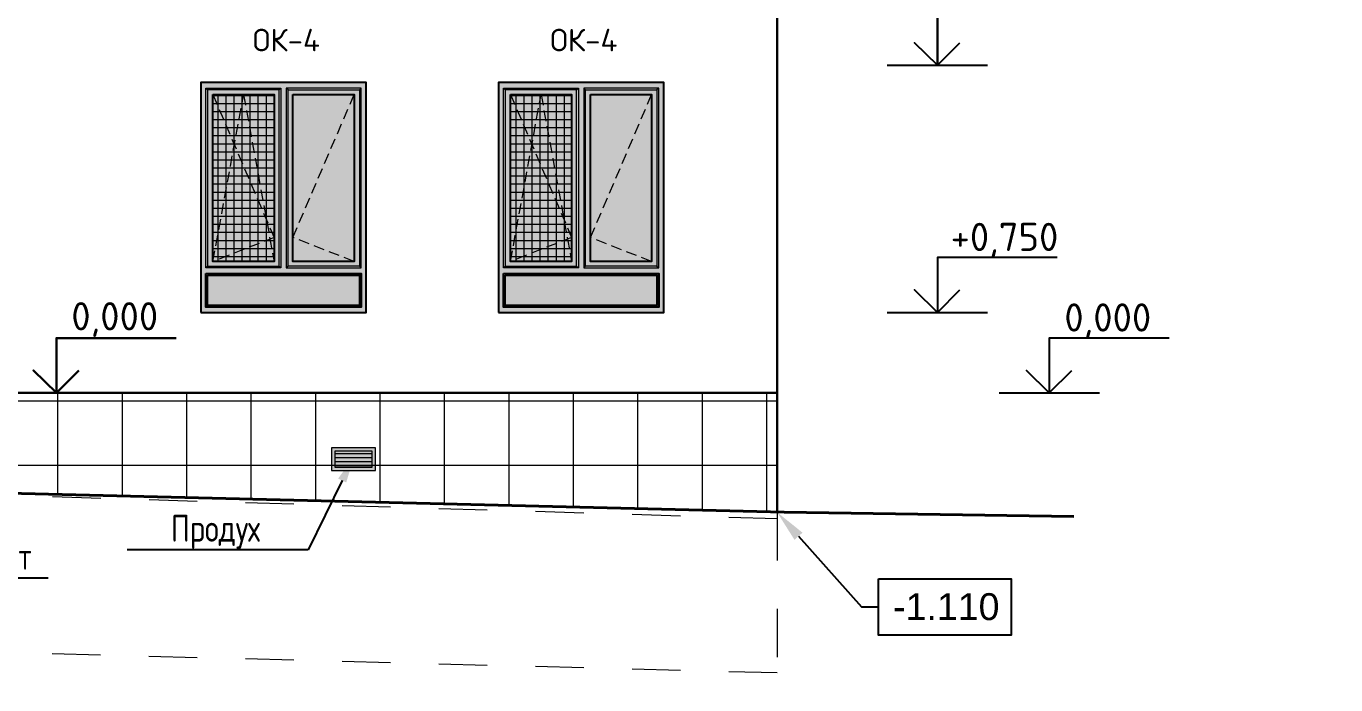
# Model space of a CAD drawing. Header units: millimetres. Extents: x -136099598 to 9192475, y 0 to 555997.
# Drawn here: x -288248 to -276055, y 285837 to 291967 of the extents above; entities that cross this region are included whole.
import ezdxf
from ezdxf import colors
from ezdxf.entities.mleader import LeaderData, LeaderLine
from ezdxf.math import Vec2, Vec3

# ---------------------------------------------------------------- set-up
doc = ezdxf.new("R2010")
doc.units = ezdxf.units.MM
doc.header["$MEASUREMENT"] = 0
doc.linetypes.add('ADSK_Скрыто', pattern=[6, 3, -3])
doc.linetypes.add('ADSK_Штриховая_ш2 п1', pattern=[3, 2, -1])
doc.layers.get('0').update_dxf_attribs({"color": 250, "lineweight": 9})
doc.layers.add('!_Окно_00_Штрих_Стекло', color=7, linetype='Continuous', lineweight=0, true_color=0x737373)
doc.layers.add('RAL 7016', color=7, linetype='Continuous', lineweight=0, true_color=0x383e42)
for name, color, linetype, lineweight in [('!_Цоколь', 7, 'Continuous', 0), ('_Скрыто_', 7, 'ADSK_Скрыто', 9), ('АР-Выноски', 5, 'Continuous', 5), ('АР_Выноски для экспертизы', 200, 'Continuous', 9), ('АР_Отметки', 250, 'Continuous', 15), ('АР_тонкая линия', 250, 'Continuous', 0), ('Подвал', 250, 'ADSK_Штриховая_ш2 п1', 30), ('РАЗМЕРЫ ВНУТРЕННИЕ', 137, 'Continuous', 5), ('СТЕНЫ кирпич ЛИДЕР', 250, 'Continuous', 15), ('Фасад_тонкие', 7, 'Continuous', 5)]:
    doc.layers.add(name, color=color, linetype=linetype, lineweight=lineweight)
for name, color, linetype in [('PDF _0', 7, 'Continuous'), ('PDF _PDF _0', 7, 'Continuous'), ('PDF _Текст', 7, 'Continuous')]:
    doc.layers.add(name, color=color, linetype=linetype)
doc.styles.add('ICOCPEUR', font='isocpeur.ttf')
doc.styles.add('ISOCPEUR', font='isocpeur.ttf', dxfattribs={"width": 0.7})
doc.styles.add('PDF ISOCPEUR', font='isocpeur.ttf')
doc.styles.add('ST1600', font='arial.ttf', dxfattribs={"height": 1600})

# ---------------------------------------------------------------- blocks, each defined once
blk = doc.blocks.new('A$Cbb492947')
at = {"layer": '!_Окно_00_Штрих_Стекло'}
h = blk.add_hatch(color=256, dxfattribs=at)
h.dxf.hatch_style = 1
h.set_gradient(color1=(70, 92, 124), color2=(219, 225, 235), name='CURVED')
h.paths.add_polyline_path([(113, 2027), (682, 2027), (682, 473), (113, 473)])
h.paths.add_polyline_path([(1427, 2027), (858, 2027), (858, 473), (1427, 473)])
h.paths.add_polyline_path([(63, 347), (1477, 347), (1477, 63), (63, 63)])
at = {"layer": 'PDF _PDF _0', "lineweight": 0, "true_color": 0x636466}
h = blk.add_hatch(dxfattribs=at)
h.set_pattern_fill('ANSI37', color=251, scale=600, angle=135)
h.set_pattern_definition([(180, (263, 473.496), (-7e-15, -75), []), (270, (263, 473.496), (75, -1e-14), [])])
h.paths.add_polyline_path([(682, 473), (682, 2027), (113, 2026), (113, 474)])
at = {"layer": 'RAL 7016'}
h = blk.add_hatch(color=256, dxfattribs=at)
h.dxf.hatch_style = 1
h.paths.add_polyline_path([(0, 0), (1540, 0), (1540, 2140), (0, 2140)])
h.paths.add_polyline_path([(63, 347), (1477, 347), (1477, 63), (63, 63)], flags=16)
h.paths.add_polyline_path([(858, 2027), (1427, 2027), (1427, 473), (858, 473)], flags=16)
h.paths.add_polyline_path([(113, 2027), (682, 2027), (682, 473), (113, 473)], flags=16)
at = {"layer": 'PDF _0', "linetype": 'ADSK_Штриховая_ш2 п1', "lineweight": 0, "ltscale": 50}
for p, q in [((113, 2027), (682, 697)), ((113, 473), (398, 2027)), ((398, 2027), (682, 473)), ((858, 697), (1427, 2027)), ((682, 697), (113, 473)), ((1427, 473), (858, 697))]:
    blk.add_line(p, q, dxfattribs=at)
at = {"layer": 'PDF _Текст'}
for points in [[(0, 0), (1540, 0), (1540, 2140), (0, 2140)], [(113, 2027), (682, 2027), (682, 473), (113, 473)], [(858, 2027), (1427, 2027), (1427, 473), (858, 473)], [(47, 363), (1493, 363), (1493, 47), (47, 47)], [(63, 347), (1477, 347), (1477, 63), (63, 63)]]:
    blk.add_lwpolyline(points, close=True, dxfattribs=at)
at = {"layer": 'РАЗМЕРЫ ВНУТРЕННИЕ'}
for p, q in [((47, 2086), (63, 2070)), ((729, 2070), (745, 2086)), ((812, 2070), (796, 2086)), ((1493, 2086), (1477, 2070)), ((63, 430), (47, 414)), ((729, 430), (745, 414)), ((812, 430), (796, 414)), ((1477, 430), (1493, 414))]:
    blk.add_line(p, q, dxfattribs=at)
at = {"layer": 'РАЗМЕРЫ ВНУТРЕННИЕ', "color": 7}
for points in [[(745, 414), (47, 414), (47, 2086), (745, 2086)], [(796, 414), (1493, 414), (1493, 2086), (796, 2086)]]:
    blk.add_lwpolyline(points, close=True, dxfattribs=at)
at = {"layer": 'РАЗМЕРЫ ВНУТРЕННИЕ'}
for points in [[(63, 430), (729, 430), (729, 2070), (63, 2070)], [(1477, 430), (812, 430), (812, 2070), (1477, 2070)]]:
    blk.add_lwpolyline(points, close=True, dxfattribs=at)
at = {"layer": 'PDF _Текст', "lineweight": 0, "insert": (483, 2429), "char_height": 210, "attachment_point": 7, "style": 'PDF ISOCPEUR'}
blk.add_mtext('ОК-4', dxfattribs=at)
blk = doc.blocks.new('A$Ce9bab95b')
at = {"ltscale": 100}
h = blk.add_hatch(dxfattribs=at)
h.set_pattern_fill('ANSI31', color=256, scale=300, angle=135)
h.set_pattern_definition([(180, (351843.954, -283696.99), (-4e-15, -37.5), [])])
h.paths.add_polyline_path([(380, 30), (380, 180), (30, 180), (30, 30)])
at = {"layer": 'RAL 7016', "lineweight": 30, "ltscale": 100, "transparency": 33554687}
h = blk.add_hatch(color=256, dxfattribs=at)
h.dxf.hatch_style = 1
h.paths.add_polyline_path([(380, 30), (380, 180), (30, 180), (30, 30)], flags=16)
h.paths.add_polyline_path([(410, 0), (410, 210), (0, 210), (0, 0)])
h.paths.add_polyline_path([(380, 30), (30, 30), (30, 180), (380, 180)], flags=16)
for points in [[(0, 210), (0, 0), (410, 0), (410, 210)], [(30, 180), (30, 30), (380, 30), (380, 180)]]:
    blk.add_lwpolyline(points, close=True)
blk = doc.blocks.new('_DotSmall')
at = {"color": 0, "linetype": 'ByBlock', "const_width": 0.5}
blk.add_lwpolyline([(-0.0625, 0, 1), (0.0625, 0, 1)], format="xyb", close=True, dxfattribs=at)
blk = doc.blocks.new('A$C75c4dc5c')
at = {"ltscale": 150}
blk.add_blockref('A$Ce9bab95b', (0, -260), dxfattribs=at)
at = {"layer": 'АР-Выноски'}
ml = blk.add_multileader_mtext('Standard', dxfattribs=at)
ml.set_content('\\A1;{\\W0.8;Продух}', color=256, style='ICOCPEUR')
ml.set_leader_properties()
ml.build(insert=Vec2(0, 0))
ml.multileader.update_dxf_attribs({"text_left_attachment_type": 6, "text_right_attachment_type": 6, "dogleg_length": 100, "arrow_head_size": 250})
ctx = ml.context
ctx.base_point, ctx.char_height, ctx.arrow_head_size, ctx.landing_gap_size, ctx.plane_origin = Vec3(-1520, -999), 250, 250, 25, Vec3(-6502, -507)
ctx.left_attachment, ctx.right_attachment = 6, 6
notes = []
notes.append((ctx, [(0, (1, 1, 0), (-218, -999), (-1, 0), 432, [(0, [(210, -130)], 0, [])])]))
ctx.mtext.insert, ctx.mtext.width, ctx.mtext.flow_direction = Vec3(-1495, -674), 4074.82, 5
for ctx, leaders in notes:
    for number, flags, end, landing, length, lines in leaders:
        leader = LeaderData()
        leader.index, (leader.has_last_leader_line, leader.has_dogleg_vector, leader.attachment_direction) = number, flags
        leader.last_leader_point, leader.dogleg_vector, leader.dogleg_length = Vec3(end), Vec3(landing), length
        for number, points, colour, breaks in lines:
            line = LeaderLine()
            line.index, line.vertices, line.color, line.breaks = number, Vec3.list(points), colors.encode_raw_color(colour), breaks
            leader.lines.append(line)
        ctx.leaders.append(leader)

msp = doc.modelspace()

# ---------------------------------------------------------------- hatches: boundary and pattern name
at = {"layer": '!_Цоколь', "lineweight": 0, "ltscale": 5, "true_color": 0x636466}
h = msp.add_hatch(dxfattribs=at)
h.set_pattern_fill('ANSI37', color=251, scale=4800, angle=45)
h.set_pattern_definition([(90, (541247.05, -120), (-600, 1e-13), []), (180, (541247.05, -120), (-2e-13, -600), [])])
h.paths.add_polyline_path([(-294677, 287771.4), (-281257, 287443.6), (-281257, 288561.2), (-294676.5, 288553.5)])

# ---------------------------------------------------------------- linework, layer by layer
for points in [[(-285405.3, 288042.6), (-285405.3, 287832.6), (-284995.3, 287832.6), (-284995.3, 288042.6)], [(-285405.3, 288042.6), (-285405.3, 287832.6), (-284995.3, 287832.6), (-284995.3, 288042.6)], [(-285405.3, 288042.6), (-285405.3, 287832.6), (-284995.3, 287832.6), (-284995.3, 288042.6)], [(-285405.3, 288042.6), (-285405.3, 287832.6), (-284995.3, 287832.6), (-284995.3, 288042.6)], [(-285405.3, 288042.6), (-285405.3, 287832.6), (-284995.3, 287832.6), (-284995.3, 288042.6)], [(-285405.3, 288042.6), (-285405.3, 287832.6), (-284995.3, 287832.6), (-284995.3, 288042.6)], [(-285405.3, 288042.6), (-285405.3, 287832.6), (-284995.3, 287832.6), (-284995.3, 288042.6)], [(-285405.3, 288042.6), (-285405.3, 287832.6), (-284995.3, 287832.6), (-284995.3, 288042.6)], [(-285405.3, 288042.6), (-285405.3, 287832.6), (-284995.3, 287832.6), (-284995.3, 288042.6)], [(-285405.3, 288042.6), (-285405.3, 287832.6), (-284995.3, 287832.6), (-284995.3, 288042.6)], [(-285375.3, 288012.6), (-285375.3, 287862.6), (-285025.3, 287862.6), (-285025.3, 288012.6)], [(-285375.3, 288012.6), (-285375.3, 287862.6), (-285025.3, 287862.6), (-285025.3, 288012.6)], [(-285375.3, 288012.6), (-285375.3, 287862.6), (-285025.3, 287862.6), (-285025.3, 288012.6)], [(-285375.3, 288012.6), (-285375.3, 287862.6), (-285025.3, 287862.6), (-285025.3, 288012.6)], [(-285375.3, 288012.6), (-285375.3, 287862.6), (-285025.3, 287862.6), (-285025.3, 288012.6)], [(-285375.3, 288012.6), (-285375.3, 287862.6), (-285025.3, 287862.6), (-285025.3, 288012.6)], [(-285375.3, 288012.6), (-285375.3, 287862.6), (-285025.3, 287862.6), (-285025.3, 288012.6)], [(-285375.3, 288012.6), (-285375.3, 287862.6), (-285025.3, 287862.6), (-285025.3, 288012.6)], [(-285375.3, 288012.6), (-285375.3, 287862.6), (-285025.3, 287862.6), (-285025.3, 288012.6)], [(-285375.3, 288012.6), (-285375.3, 287862.6), (-285025.3, 287862.6), (-285025.3, 288012.6)]]:
    msp.add_lwpolyline(points, close=True)
at = {"layer": '_Скрыто_', "color": 6, "ltscale": 150}
for points in [[(-356622.2, 288552.2), (-356622.2, 288552.2), (-350192, 288553.6), (-350192, 288804.9), (-320519.4, 288804.9), (-320519.5, 288553.5), (-310648.3, 288553.6), (-310648.3, 288804.5), (-294677, 288804.9), (-294677, 288553.6), (-281257, 288553.6), (-281257, 287753), (-281257, 287708.5), (-281257, 287380.4), (-302553.9, 288027), (-302564.4, 288225.7), (-350192.1, 288506), (-350192, 288243.6), (-356781.4, 288248.4), (-356782.1, 288553.6), (-356622.2, 288552.2)], [(-356795, 288245.2), (-350192, 288243.6), (-350191.6, 288503.5), (-328651.3, 288362.5), (-328652.4, 288291.8), (-322579.8, 288201.4), (-302564.4, 288225.7), (-302564.4, 288027.1), (-294677, 287913.4), (-294680.4, 287771.5), (-281257, 287443.6), (-281257, 285947), (-294677, 286299.2), (-294677, 286396.9), (-302397, 286511.1), (-302397, 286700.6), (-328812, 286645.1), (-328812, 286873.4), (-350145.2, 287071.4), (-350145.2, 286770.5), (-356624.6, 286742.5), (-356795, 286742.5), (-356795, 288245)]]:
    msp.add_lwpolyline(points, dxfattribs=at)
at = {"layer": 'PDF _0', "linetype": 'ByBlock', "lineweight": -2}
msp.add_line((-280471.5, 286562.2, 0), (-280311.3, 286562.2, 0), dxfattribs=at)
msp.add_line((-280471.5, 286562.2, 0), (-280311.3, 286562.2, 0), dxfattribs=at)
at = {"layer": 'PDF _0', "linetype": 'ByBlock', "lineweight": -2, "elevation": 0}
msp.add_lwpolyline([(-281057.4, 287219.6), (-280471.5, 286562.2)], dxfattribs=at)
msp.add_lwpolyline([(-281057.4, 287219.6), (-280471.5, 286562.2)], dxfattribs=at)
msp.add_lwpolyline([(-281057.4, 287219.6), (-280471.5, 286562.2)], dxfattribs=at)
msp.add_lwpolyline([(-281057.4, 287219.6), (-280471.5, 286562.2)], dxfattribs=at)
at = {"layer": 'PDF _0', "color": 0, "lineweight": -2, "elevation": 0}
msp.add_lwpolyline([(-280311.3, 286824.4), (-279078.8, 286824.4), (-279078.8, 286299.1), (-280311.3, 286299.1), (-280311.3, 286824.4)], dxfattribs=at)
msp.add_lwpolyline([(-280311.3, 286824.4), (-279078.8, 286824.4), (-279078.8, 286299.1), (-280311.3, 286299.1), (-280311.3, 286824.4)], dxfattribs=at)
at = {"layer": 'PDF _0', "lineweight": 0}
msp.add_solid([(-281094.7, 287186.3, 0), (-281257, 287443.6, 0), (-281020.1, 287252.9, 0)], dxfattribs=at)
msp.add_solid([(-281094.7, 287186.3, 0), (-281257, 287443.6, 0), (-281020.1, 287252.9, 0)], dxfattribs=at)
msp.add_solid([(-281094.7, 287186.3, 0), (-281257, 287443.6, 0), (-281020.1, 287252.9, 0)], dxfattribs=at)
msp.add_solid([(-281094.7, 287186.3, 0), (-281257, 287443.6, 0), (-281020.1, 287252.9, 0)], dxfattribs=at)
at = {"layer": 'АР-Выноски'}
msp.add_line((-285623.4, 287093.4), (-286055.4, 287093.4), dxfattribs=at)
msp.add_line((-285623.4, 287093.4), (-286055.4, 287093.4), dxfattribs=at)
msp.add_line((-285623.4, 287093.4), (-286055.4, 287093.4), dxfattribs=at)
msp.add_line((-285623.4, 287093.4), (-286055.4, 287093.4), dxfattribs=at)
msp.add_line((-285623.4, 287093.4), (-286055.4, 287093.4), dxfattribs=at)
msp.add_line((-285623.4, 287093.4), (-286055.4, 287093.4), dxfattribs=at)
msp.add_line((-285623.4, 287093.4), (-286055.4, 287093.4), dxfattribs=at)
msp.add_line((-285623.4, 287093.4), (-286055.4, 287093.4), dxfattribs=at)
msp.add_line((-285623.4, 287093.4), (-286055.4, 287093.4), dxfattribs=at)
msp.add_line((-285623.4, 287093.4), (-286055.4, 287093.4), dxfattribs=at)
for points in [[(-285305.8, 287738.3), (-285623.4, 287093.4)], [(-285305.8, 287738.3), (-285623.4, 287093.4)], [(-285305.8, 287738.3), (-285623.4, 287093.4)], [(-285305.8, 287738.3), (-285623.4, 287093.4)], [(-285305.8, 287738.3), (-285623.4, 287093.4)], [(-285305.8, 287738.3), (-285623.4, 287093.4)], [(-285305.8, 287738.3), (-285623.4, 287093.4)], [(-285305.8, 287738.3), (-285623.4, 287093.4)], [(-285305.8, 287738.3), (-285623.4, 287093.4)], [(-285305.8, 287738.3), (-285623.4, 287093.4)], [(-286900.4, 287093.4), (-286055.4, 287093.4)], [(-286900.4, 287093.4), (-286055.4, 287093.4)], [(-286900.4, 287093.4), (-286055.4, 287093.4)], [(-286900.4, 287093.4), (-286055.4, 287093.4)], [(-286900.4, 287093.4), (-286055.4, 287093.4)], [(-286900.4, 287093.4), (-286055.4, 287093.4)], [(-286900.4, 287093.4), (-286055.4, 287093.4)], [(-286900.4, 287093.4), (-286055.4, 287093.4)], [(-286900.4, 287093.4), (-286055.4, 287093.4)], [(-286900.4, 287093.4), (-286055.4, 287093.4)]]:
    msp.add_lwpolyline(points, dxfattribs=at)
msp.add_solid([(-285343.2, 287756.7), (-285195.3, 287962.6), (-285268.4, 287719.9)], dxfattribs=at)
msp.add_solid([(-285343.2, 287756.7), (-285195.3, 287962.6), (-285268.4, 287719.9)], dxfattribs=at)
msp.add_solid([(-285343.2, 287756.7), (-285195.3, 287962.6), (-285268.4, 287719.9)], dxfattribs=at)
msp.add_solid([(-285343.2, 287756.7), (-285195.3, 287962.6), (-285268.4, 287719.9)], dxfattribs=at)
msp.add_solid([(-285343.2, 287756.7), (-285195.3, 287962.6), (-285268.4, 287719.9)], dxfattribs=at)
msp.add_solid([(-285343.2, 287756.7), (-285195.3, 287962.6), (-285268.4, 287719.9)], dxfattribs=at)
msp.add_solid([(-285343.2, 287756.7), (-285195.3, 287962.6), (-285268.4, 287719.9)], dxfattribs=at)
msp.add_solid([(-285343.2, 287756.7), (-285195.3, 287962.6), (-285268.4, 287719.9)], dxfattribs=at)
msp.add_solid([(-285343.2, 287756.7), (-285195.3, 287962.6), (-285268.4, 287719.9)], dxfattribs=at)
msp.add_solid([(-285343.2, 287756.7), (-285195.3, 287962.6), (-285268.4, 287719.9)], dxfattribs=at)
at = {"layer": 'АР_тонкая линия', "color": 3, "lineweight": 40, "ltscale": 100}
for p, q in [((-294677, 287771.4), (-281190.4, 287443.6, -0.1)), ((-281190.4, 287443.6, -0.1), (-278495, 287404.1, -0.1))]:
    msp.add_line(p, q, dxfattribs=at)
at = {"layer": 'СТЕНЫ кирпич ЛИДЕР', "lineweight": 30, "ltscale": 100}
for p, q in [((-281257, 287444.8), (-281257, 308453.6)), ((-294677, 288553.6, 0), (-281257, 288553.6, 0))]:
    msp.add_line(p, q, dxfattribs=at)
at = {"layer": 'Фасад_тонкие', "lineweight": 25}
for p, q in [((-280232.2, 291604.4), (-279297.2, 291604.4)), ((-280232.2, 289303.6), (-279297.2, 289303.6)), ((-279189.7, 288553.6), (-278254.7, 288553.6))]:
    msp.add_line(p, q, dxfattribs=at)
for points in [[(-278649, 292114.3), (-279764.7, 292114.3), (-279764.7, 291604.4), (-279978.1, 291813.3), (-279764.7, 291604.4), (-279555.8, 291813.3)], [(-279764.7, 291604.4), (-279764.7, 292114.3), (-278649, 292114.3)], [(-278649, 289813.5), (-279764.7, 289813.5), (-279764.7, 289303.6), (-279978.1, 289512.5), (-279764.7, 289303.6), (-279555.8, 289512.5)], [(-277606.5, 289063.4), (-278722.2, 289063.5), (-278722.2, 288553.6), (-278935.6, 288762.5), (-278722.2, 288553.6), (-278513.3, 288762.5)]]:
    msp.add_lwpolyline(points, dxfattribs=at)
at = {"layer": 'Фасад_тонкие', "lineweight": 30}
msp.add_lwpolyline([(-286851.3, 289063.4), (-287967, 289063.5), (-287967, 288553.6), (-288180.4, 288762.5), (-287967, 288553.6), (-287758.1, 288762.5)], dxfattribs=at)

# ---------------------------------------------------------------- block references
at = {"ltscale": 150}
msp.add_blockref('A$C75c4dc5c', (-285405.3, 288092.6), dxfattribs=at)
at = {"layer": 'Подвал', "ltscale": 150}
for p in [(-286622, 289303.6), (-283852, 289303.6)]:
    msp.add_blockref('A$Cbb492947', p, dxfattribs=at)

# ---------------------------------------------------------------- texts
at = {"layer": 'PDF _0', "color": 18, "lineweight": 0, "true_color": 0x000000, "insert": (-287828, 289075), "char_height": 262.49, "attachment_point": 7, "rotation": 359.99739, "style": 'PDF ISOCPEUR'}
msp.add_mtext('0,000', dxfattribs=at)
at = {"layer": 'PDF _0', "color": 3, "lineweight": 0, "insert": (-280176.3, 286689.4, 0), "char_height": 250, "width": 5921.76, "attachment_point": 1, "style": 'ST1600'}
msp.add_mtext('{\\C256;-1.110}', dxfattribs=at)
msp.add_mtext('{\\C256;-1.110}', dxfattribs=at)
at = {"layer": 'АР-Выноски', "char_height": 250, "attachment_point": 1}
for s, insert, width, style in [('\\A1;\\pxql;{\\W0.8;Продух}', (-286900.4, 287418.4), 4074.825, 'ICOCPEUR'), ('\\A1;\\pxql;{\\W0.8;Продух}', (-286900.4, 287418.4), 4074.825, 'ICOCPEUR'), ('\\A1;\\pxql;{\\W0.8;Продух}', (-286900.4, 287418.4), 4074.825, 'ICOCPEUR'), ('\\A1;\\pxql;{\\W0.8;Продух}', (-286900.4, 287418.4), 4074.825, 'ICOCPEUR'), ('\\A1;\\pxql;{\\W0.8;Продух}', (-286900.4, 287418.4), 4074.825, 'ICOCPEUR'), ('\\A1;\\pxql;{\\W0.8;Продух}', (-286900.4, 287418.4), 4074.825, 'ICOCPEUR'), ('\\A1;\\pxql;{\\W0.8;Продух}', (-286900.4, 287418.4), 4074.825, 'ICOCPEUR'), ('\\A1;\\pxql;{\\W0.8;Продух}', (-286900.4, 287418.4), 4074.825, 'ICOCPEUR'), ('\\A1;\\pxql;{\\W0.8;Продух}', (-286900.4, 287418.4), 4074.825, 'ICOCPEUR'), ('\\A1;\\pxql;{\\W0.8;Продух}', (-286900.4, 287418.4), 4074.825, 'ICOCPEUR'), ('Пожарный гидрант', (-290339.5, 287157.9), 4039.486, 'ISOCPEUR'), ('Пожарный гидрант', (-290339.5, 287157.9), 4039.486, 'ISOCPEUR')]:
    msp.add_mtext(s, dxfattribs=dict(at, insert=insert, width=width, style=style))
at = {"layer": 'Фасад_тонкие', "lineweight": 25, "insert": (-279640.8, 289813.5), "char_height": 262.49, "attachment_point": 7, "style": 'PDF ISOCPEUR'}
msp.add_mtext('+0,750', dxfattribs=at)
at = {"layer": 'Фасад_тонкие', "lineweight": 25, "insert": (-278582.3, 289063.5), "char_height": 262.49, "attachment_point": 7, "rotation": 359.99739, "style": 'PDF ISOCPEUR'}
msp.add_mtext('0,000', dxfattribs=at)

# ---------------------------------------------------------------- leaders
at = {"layer": 'АР-Выноски'}
ml = msp.add_multileader_mtext('Standard', dxfattribs=at)
ml.set_content('Пожарный гидрант', color=256, style='ISOCPEUR')
ml.set_leader_properties()
ml.build(insert=Vec2(0, 0))
ml.multileader.update_dxf_attribs({"text_left_attachment_type": 6, "text_right_attachment_type": 6, "dogleg_length": 100, "arrow_head_size": 250})
ctx = ml.context
ctx.base_point, ctx.char_height, ctx.arrow_head_size, ctx.landing_gap_size, ctx.plane_origin = Vec3(-290364.5, 286832.9), 250, 250, 25, Vec3(-289535.1, 282782.8)
ctx.left_attachment, ctx.right_attachment = 6, 6
notes = []
notes.append((ctx, [(1, (1, 1, 0), (-290711, 286832.9), (1, 0), 346.5, [(0, [(-291466.3, 289641.2)], 0, [])])]))
ctx.mtext.insert, ctx.mtext.width, ctx.mtext.flow_direction = Vec3(-290339.5, 287157.9), 4039.486, 5
ml = msp.add_multileader_mtext('Standard', dxfattribs=at)
ml.set_content('\\A1;{\\W0.8;Замена ограждения из нержавеющей полированной стали. Заполнение вертикальное из ригелей \\fISOCTEUR|b0|i0|c204|p49;ø\\fISOCPEUR|b0|i0|c204|p34;16мм, с шагом 100мм.  }', color=256, style='ICOCPEUR')
ml.set_leader_properties()
ml.build(insert=Vec2(0, 0))
ml.multileader.update_dxf_attribs({"text_left_attachment_type": 6, "text_right_attachment_type": 6, "dogleg_length": 100, "arrow_head_size": 250})
ctx = ml.context
ctx.base_point, ctx.char_height, ctx.arrow_head_size, ctx.landing_gap_size, ctx.plane_origin = Vec3(-293758.1, 285201.4, -0.4), 250, 250, 25, Vec3(-299283.7, 275903.8, -0.4)
ctx.left_attachment, ctx.right_attachment = 6, 6
notes.append((ctx, [(1, (1, 1, 0), (-294133.1, 285201.4, -0.4), (1, 0), 375.1, [(1, [(-295163, 288427, -0.4)], 0, [])])]))
ctx.mtext.insert, ctx.mtext.width, ctx.mtext.flow_direction = Vec3(-293733.1, 285526.4, -0.4), 8506.062, 5
ml = msp.add_multileader_mtext('Standard', dxfattribs=at)
ml.set_content('\\A1;{\\W0.8;Продух}', color=256, style='ICOCPEUR')
ml.set_leader_properties()
ml.build(insert=Vec2(0, 0))
ml.multileader.update_dxf_attribs({"text_left_attachment_type": 6, "text_right_attachment_type": 6, "dogleg_length": 100, "arrow_head_size": 250})
ctx = ml.context
ctx.base_point, ctx.char_height, ctx.arrow_head_size, ctx.landing_gap_size, ctx.plane_origin = Vec3(-286925.4, 287093.4), 250, 250, 25, Vec3(-291906.9, 287585.4)
ctx.left_attachment, ctx.right_attachment = 6, 6
notes.append((ctx, [(0, (1, 1, 0), (-285623.4, 287093.4), (-1, 0), 432, [(0, [(-285195.3, 287962.6)], 0, [])])]))
ctx.mtext.insert, ctx.mtext.width, ctx.mtext.flow_direction = Vec3(-286900.4, 287418.4), 4074.825, 5
ml = msp.add_multileader_mtext('Standard', dxfattribs=at)
ml.set_content('\\A1;{\\W0.8;Продух}', color=256, style='ICOCPEUR')
ml.set_leader_properties()
ml.build(insert=Vec2(0, 0))
ml.multileader.update_dxf_attribs({"text_left_attachment_type": 6, "text_right_attachment_type": 6, "dogleg_length": 100, "arrow_head_size": 250})
ctx = ml.context
ctx.base_point, ctx.char_height, ctx.arrow_head_size, ctx.landing_gap_size, ctx.plane_origin = Vec3(-286925.4, 287093.4), 250, 250, 25, Vec3(-291906.9, 287585.4)
ctx.left_attachment, ctx.right_attachment = 6, 6
notes.append((ctx, [(0, (1, 1, 0), (-285623.4, 287093.4), (-1, 0), 432, [(0, [(-285195.3, 287962.6)], 0, [])])]))
ctx.mtext.insert, ctx.mtext.width, ctx.mtext.flow_direction = Vec3(-286900.4, 287418.4), 4074.825, 5
ml = msp.add_multileader_mtext('Standard', dxfattribs=at)
ml.set_content('\\A1;{\\W0.8;Продух}', color=256, style='ICOCPEUR')
ml.set_leader_properties()
ml.build(insert=Vec2(0, 0))
ml.multileader.update_dxf_attribs({"text_left_attachment_type": 6, "text_right_attachment_type": 6, "dogleg_length": 100, "arrow_head_size": 250})
ctx = ml.context
ctx.base_point, ctx.char_height, ctx.arrow_head_size, ctx.landing_gap_size, ctx.plane_origin = Vec3(-286925.4, 287093.4), 250, 250, 25, Vec3(-291906.9, 287585.4)
ctx.left_attachment, ctx.right_attachment = 6, 6
notes.append((ctx, [(0, (1, 1, 0), (-285623.4, 287093.4), (-1, 0), 432, [(0, [(-285195.3, 287962.6)], 0, [])])]))
ctx.mtext.insert, ctx.mtext.width, ctx.mtext.flow_direction = Vec3(-286900.4, 287418.4), 4074.825, 5
ml = msp.add_multileader_mtext('Standard', dxfattribs=at)
ml.set_content('\\A1;{\\W0.8;Продух}', color=256, style='ICOCPEUR')
ml.set_leader_properties()
ml.build(insert=Vec2(0, 0))
ml.multileader.update_dxf_attribs({"text_left_attachment_type": 6, "text_right_attachment_type": 6, "dogleg_length": 100, "arrow_head_size": 250})
ctx = ml.context
ctx.base_point, ctx.char_height, ctx.arrow_head_size, ctx.landing_gap_size, ctx.plane_origin = Vec3(-286925.4, 287093.4), 250, 250, 25, Vec3(-291906.9, 287585.4)
ctx.left_attachment, ctx.right_attachment = 6, 6
notes.append((ctx, [(0, (1, 1, 0), (-285623.4, 287093.4), (-1, 0), 432, [(0, [(-285195.3, 287962.6)], 0, [])])]))
ctx.mtext.insert, ctx.mtext.width, ctx.mtext.flow_direction = Vec3(-286900.4, 287418.4), 4074.825, 5
ml = msp.add_multileader_mtext('Standard', dxfattribs=at)
ml.set_content('\\A1;{\\W0.8;Продух}', color=256, style='ICOCPEUR')
ml.set_leader_properties()
ml.build(insert=Vec2(0, 0))
ml.multileader.update_dxf_attribs({"text_left_attachment_type": 6, "text_right_attachment_type": 6, "dogleg_length": 100, "arrow_head_size": 250})
ctx = ml.context
ctx.base_point, ctx.char_height, ctx.arrow_head_size, ctx.landing_gap_size, ctx.plane_origin = Vec3(-286925.4, 287093.4), 250, 250, 25, Vec3(-291906.9, 287585.4)
ctx.left_attachment, ctx.right_attachment = 6, 6
notes.append((ctx, [(0, (1, 1, 0), (-285623.4, 287093.4), (-1, 0), 432, [(0, [(-285195.3, 287962.6)], 0, [])])]))
ctx.mtext.insert, ctx.mtext.width, ctx.mtext.flow_direction = Vec3(-286900.4, 287418.4), 4074.825, 5
ml = msp.add_multileader_mtext('Standard', dxfattribs=at)
ml.set_content('\\A1;{\\W0.8;Продух}', color=256, style='ICOCPEUR')
ml.set_leader_properties()
ml.build(insert=Vec2(0, 0))
ml.multileader.update_dxf_attribs({"text_left_attachment_type": 6, "text_right_attachment_type": 6, "dogleg_length": 100, "arrow_head_size": 250})
ctx = ml.context
ctx.base_point, ctx.char_height, ctx.arrow_head_size, ctx.landing_gap_size, ctx.plane_origin = Vec3(-286925.4, 287093.4), 250, 250, 25, Vec3(-291906.9, 287585.4)
ctx.left_attachment, ctx.right_attachment = 6, 6
notes.append((ctx, [(0, (1, 1, 0), (-285623.4, 287093.4), (-1, 0), 432, [(0, [(-285195.3, 287962.6)], 0, [])])]))
ctx.mtext.insert, ctx.mtext.width, ctx.mtext.flow_direction = Vec3(-286900.4, 287418.4), 4074.825, 5
ml = msp.add_multileader_mtext('Standard', dxfattribs=at)
ml.set_content('\\A1;{\\W0.8;Продух}', color=256, style='ICOCPEUR')
ml.set_leader_properties()
ml.build(insert=Vec2(0, 0))
ml.multileader.update_dxf_attribs({"text_left_attachment_type": 6, "text_right_attachment_type": 6, "dogleg_length": 100, "arrow_head_size": 250})
ctx = ml.context
ctx.base_point, ctx.char_height, ctx.arrow_head_size, ctx.landing_gap_size, ctx.plane_origin = Vec3(-286925.4, 287093.4), 250, 250, 25, Vec3(-291906.9, 287585.4)
ctx.left_attachment, ctx.right_attachment = 6, 6
notes.append((ctx, [(0, (1, 1, 0), (-285623.4, 287093.4), (-1, 0), 432, [(0, [(-285195.3, 287962.6)], 0, [])])]))
ctx.mtext.insert, ctx.mtext.width, ctx.mtext.flow_direction = Vec3(-286900.4, 287418.4), 4074.825, 5
ml = msp.add_multileader_mtext('Standard', dxfattribs=at)
ml.set_content('\\A1;{\\W0.8;Продух}', color=256, style='ICOCPEUR')
ml.set_leader_properties()
ml.build(insert=Vec2(0, 0))
ml.multileader.update_dxf_attribs({"text_left_attachment_type": 6, "text_right_attachment_type": 6, "dogleg_length": 100, "arrow_head_size": 250})
ctx = ml.context
ctx.base_point, ctx.char_height, ctx.arrow_head_size, ctx.landing_gap_size, ctx.plane_origin = Vec3(-286925.4, 287093.4), 250, 250, 25, Vec3(-291906.9, 287585.4)
ctx.left_attachment, ctx.right_attachment = 6, 6
notes.append((ctx, [(0, (1, 1, 0), (-285623.4, 287093.4), (-1, 0), 432, [(0, [(-285195.3, 287962.6)], 0, [])])]))
ctx.mtext.insert, ctx.mtext.width, ctx.mtext.flow_direction = Vec3(-286900.4, 287418.4), 4074.825, 5
ml = msp.add_multileader_mtext('Standard', dxfattribs=at)
ml.set_content('\\A1;{\\W0.8;Продух}', color=256, style='ICOCPEUR')
ml.set_leader_properties()
ml.build(insert=Vec2(0, 0))
ml.multileader.update_dxf_attribs({"text_left_attachment_type": 6, "text_right_attachment_type": 6, "dogleg_length": 100, "arrow_head_size": 250})
ctx = ml.context
ctx.base_point, ctx.char_height, ctx.arrow_head_size, ctx.landing_gap_size, ctx.plane_origin = Vec3(-286925.4, 287093.4), 250, 250, 25, Vec3(-291906.9, 287585.4)
ctx.left_attachment, ctx.right_attachment = 6, 6
notes.append((ctx, [(0, (1, 1, 0), (-285623.4, 287093.4), (-1, 0), 432, [(0, [(-285195.3, 287962.6)], 0, [])])]))
ctx.mtext.insert, ctx.mtext.width, ctx.mtext.flow_direction = Vec3(-286900.4, 287418.4), 4074.825, 5
ml = msp.add_multileader_mtext('Standard', dxfattribs=at)
ml.set_content('\\A1;{\\W0.8;Продух}', color=256, style='ICOCPEUR')
ml.set_leader_properties()
ml.build(insert=Vec2(0, 0))
ml.multileader.update_dxf_attribs({"text_left_attachment_type": 6, "text_right_attachment_type": 6, "dogleg_length": 100, "arrow_head_size": 250})
ctx = ml.context
ctx.base_point, ctx.char_height, ctx.arrow_head_size, ctx.landing_gap_size, ctx.plane_origin = Vec3(-286925.4, 287093.4), 250, 250, 25, Vec3(-291906.9, 287585.4)
ctx.left_attachment, ctx.right_attachment = 6, 6
notes.append((ctx, [(0, (1, 1, 0), (-285623.4, 287093.4), (-1, 0), 432, [(0, [(-285195.3, 287962.6)], 0, [])])]))
ctx.mtext.insert, ctx.mtext.width, ctx.mtext.flow_direction = Vec3(-286900.4, 287418.4), 4074.825, 5
at = {"layer": 'АР_Выноски для экспертизы'}
ml = msp.add_multileader_mtext('Standard', dxfattribs=at)
ml.set_content('\\A1;{\\W0.8;Отбивка керамической плитки и штукатурного слоя. Просушка стен цоколя на участках замачивания. Обработка антисептическими составами типа Картоцид-компаунд. Устройство утепления цоколя плитами из пеностекла толщиной 150 мм с последующим оштукатуриванием цементно-песчаным раствором по оцинкованной сетке и облицовкой керамогранитной плиткой "Керама Марацци DD640620R Про Фьюче антрацит", \\A0; RAL 0002500 \\A1;, 600х600х9мм.}', color=256, style='ICOCPEUR')
ml.set_leader_properties(color=256)
ml.build(insert=Vec2(0, 0))
ml.multileader.update_dxf_attribs({"text_left_attachment_type": 6, "text_right_attachment_type": 6, "dogleg_length": 100, "arrow_head_size": 250})
ctx = ml.context
ctx.base_point, ctx.char_height, ctx.arrow_head_size, ctx.landing_gap_size, ctx.plane_origin = Vec3(-297552.4, 283762.1), 250, 250, 25, Vec3(-312072.5, 285932.4)
ctx.left_attachment, ctx.right_attachment = 6, 6
notes.append((ctx, [(1, (1, 1, 0), (-297652.4, 283762.1), (1, 0), 100, [(0, [(-299312.3, 288466.7)], 0, [])])]))
ctx.mtext.insert, ctx.mtext.width, ctx.mtext.flow_direction = Vec3(-297527.4, 284087.1), 13500.352, 5
at = {"layer": 'АР_Отметки'}
ml = msp.add_multileader_mtext('Standard', dxfattribs=at)
ml.set_content('Л.4', color=256, style='ISOCPEUR')
ml.set_leader_properties(color=256, linetype='Continuous', lineweight=-1)
ml.set_arrow_properties(name='DOTSMALL')
ml.build(insert=Vec2(0, 0))
ml.multileader.update_dxf_attribs({"has_text_frame": 1, "text_left_attachment_type": 4, "text_right_attachment_type": 4, "dogleg_length": 100, "arrow_head_size": 180})
ctx = ml.context
ctx.base_point, ctx.char_height, ctx.arrow_head_size, ctx.landing_gap_size, ctx.plane_origin = Vec3(-311135.8, 538598.3), 250, 180, 50, Vec3(-283015.4, 526440.7)
ctx.left_attachment, ctx.right_attachment = 4, 4
notes.append((ctx, [(0, (0, 0, 0), (0, 0), (1, 0), 1, [])]))
ctx.mtext.insert, ctx.mtext.width, ctx.mtext.line_spacing_style, ctx.mtext.flow_direction = Vec3(-311085.8, 538931.7), 852.697, 2, 5
ml = msp.add_multileader_mtext('Standard', dxfattribs=at)
ml.set_content('+19,400', color=256, style='ISOCPEUR')
ml.set_leader_properties(color=256, linetype='Continuous', lineweight=-1)
ml.set_arrow_properties(name='DOTSMALL')
ml.build(insert=Vec2(0, 0))
ml.multileader.update_dxf_attribs({"has_text_frame": 1, "text_left_attachment_type": 4, "text_right_attachment_type": 4, "dogleg_length": 100, "arrow_head_size": 180})
ctx = ml.context
ctx.base_point, ctx.char_height, ctx.arrow_head_size, ctx.landing_gap_size, ctx.plane_origin = Vec3(-280784.2, 485252.5), 250, 180, 50, Vec3(-280865.6, 483541.8)
ctx.left_attachment, ctx.right_attachment = 4, 4
notes.append((ctx, [(0, (0, 0, 0), (0, 0), (1, 0), 1, [])]))
ctx.mtext.insert, ctx.mtext.width, ctx.mtext.defined_height, ctx.mtext.line_spacing_style, ctx.mtext.flow_direction = Vec3(-280734.2, 485585.8), 696.035, 776.5, 2, 5
ml = msp.add_multileader_mtext('Standard', dxfattribs=at)
ml.set_content('+19,400', color=256, style='ISOCPEUR')
ml.set_leader_properties(color=256, linetype='Continuous', lineweight=-1)
ml.set_arrow_properties(name='DOTSMALL')
ml.build(insert=Vec2(0, 0))
ml.multileader.update_dxf_attribs({"has_text_frame": 1, "text_left_attachment_type": 4, "text_right_attachment_type": 4, "dogleg_length": 100, "arrow_head_size": 180})
ctx = ml.context
ctx.base_point, ctx.char_height, ctx.arrow_head_size, ctx.landing_gap_size, ctx.plane_origin = Vec3(-322660.1, 485151.1), 250, 180, 50, Vec3(-322657.2, 482963.8)
ctx.left_attachment, ctx.right_attachment = 4, 4
notes.append((ctx, [(0, (0, 0, 0), (0, 0), (1, 0), 1, [])]))
ctx.mtext.insert, ctx.mtext.width, ctx.mtext.defined_height, ctx.mtext.line_spacing_style, ctx.mtext.flow_direction = Vec3(-322610.1, 485484.5), 696.035, 776.5, 2, 5
for ctx, leaders in notes:
    for number, flags, end, landing, length, lines in leaders:
        leader = LeaderData()
        leader.index, (leader.has_last_leader_line, leader.has_dogleg_vector, leader.attachment_direction) = number, flags
        leader.last_leader_point, leader.dogleg_vector, leader.dogleg_length = Vec3(end), Vec3(landing), length
        for number, points, colour, breaks in lines:
            line = LeaderLine()
            line.index, line.vertices, line.color, line.breaks = number, Vec3.list(points), colors.encode_raw_color(colour), breaks
            leader.lines.append(line)
        ctx.leaders.append(leader)

doc.saveas('drawing.dxf')
